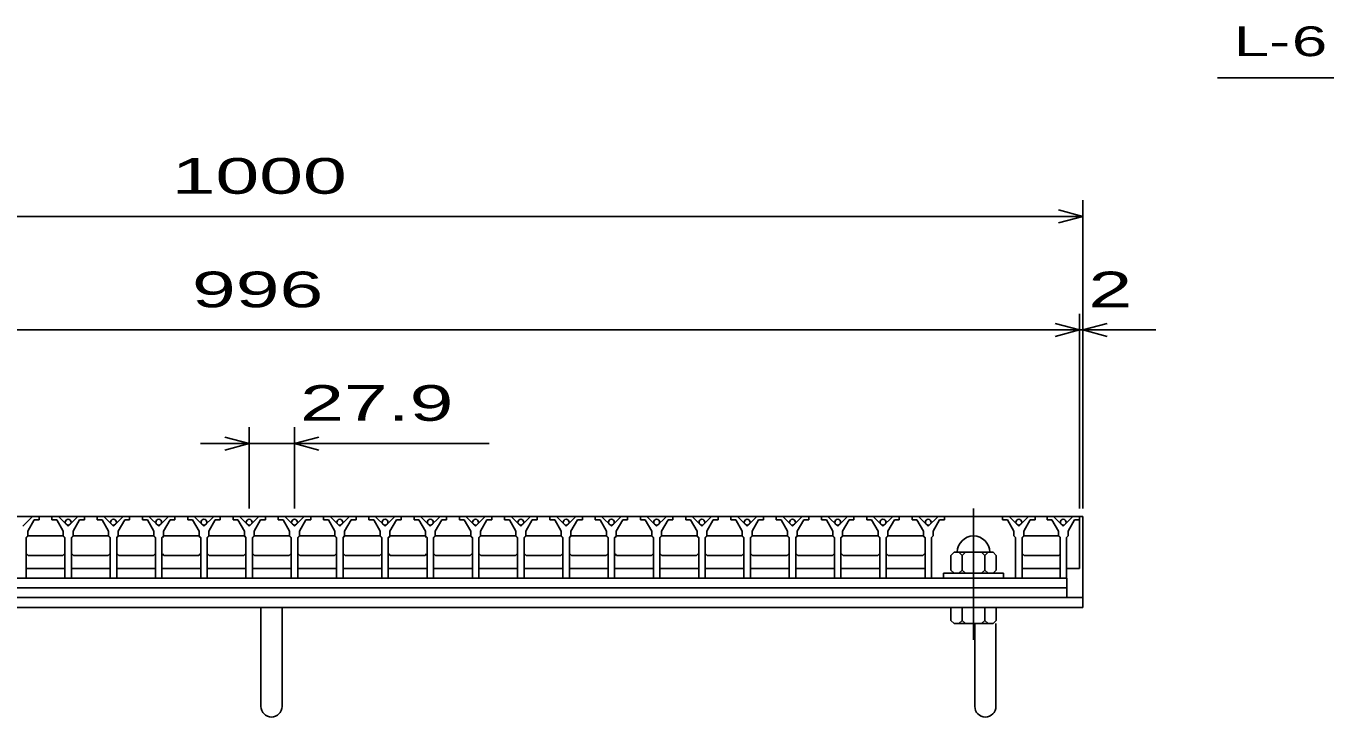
# Model space of a CAD drawing. Units: millimetres, scale not verified. Extents: x -1820 to 1731, y -1282 to 1054.
# Drawn here: x -1001 to -201, y -621 to -195 of the extents above; entities that cross this region are included whole.
import ezdxf
from ezdxf.enums import TextEntityAlignment as Align

# ---------------------------------------------------------------- set-up
doc = ezdxf.new("R2010")
doc.units = ezdxf.units.MM
doc.header["$LTSCALE"] = 10
doc.linetypes.add('CHAIN', pattern=[18.5, 12, -1.5, 3.5, -1.5])
for name, color, linetype, lineweight in [('16', 3, 'Continuous', 25), ('19', 6, 'Continuous', 25), ('22', 2, 'Continuous', 25)]:
    doc.layers.add(name, color=color, linetype=linetype, lineweight=lineweight)
doc.styles.add('ベクトル', font='')
doc.styles.get('ベクトル').set_extended_font_data('ベクトル')

msp = doc.modelspace()

# ---------------------------------------------------------------- linework, layer by layer
at = {"layer": '16', "linetype": 'CHAIN'}
msp.add_line((-417.3, -492), (-417.3, -573), dxfattribs=at)
at = {"layer": '16'}
for p, q in [((-1348, -497), (-352, -497)), ((-997.2, -497), (-1003.2, -503)), ((-1000.2, -506), (-996.2, -499)), ((-993.2, -497), (-997.2, -497)), ((-996.2, -499), (-993.2, -499)), ((-993.2, -499), (-993.2, -497)), ((-985.3, -497), (-985.3, -499)), ((-981.3, -497), (-985.3, -497)), ((-985.3, -499), (-982.3, -499)), ((-982.3, -499), (-978.3, -506)), ((-975.3, -503), (-981.3, -497)), ((-969.3, -497), (-975.3, -503)), ((-972.3, -506), (-968.3, -499)), ((-965.3, -497), (-969.3, -497)), ((-968.3, -499), (-965.3, -499)), ((-965.3, -499), (-965.3, -497)), ((-957.4, -497), (-957.4, -499)), ((-953.4, -497), (-957.4, -497)), ((-957.4, -499), (-954.4, -499)), ((-954.4, -499), (-950.4, -506)), ((-947.4, -503), (-953.4, -497)), ((-941.4, -497), (-947.4, -503)), ((-944.4, -506), (-940.4, -499)), ((-937.4, -497), (-941.4, -497)), ((-940.4, -499), (-937.4, -499)), ((-937.4, -499), (-937.4, -497)), ((-929.5, -497), (-929.5, -499)), ((-925.5, -497), (-929.5, -497)), ((-929.5, -499), (-926.5, -499)), ((-926.5, -499), (-922.5, -506)), ((-919.5, -503), (-925.5, -497)), ((-913.5, -497), (-919.5, -503)), ((-916.5, -506), (-912.5, -499)), ((-909.5, -497), (-913.5, -497)), ((-912.5, -499), (-909.5, -499)), ((-909.5, -499), (-909.5, -497)), ((-901.6, -497), (-901.6, -499)), ((-897.6, -497), (-901.6, -497)), ((-901.6, -499), (-898.6, -499)), ((-898.6, -499), (-894.6, -506)), ((-891.6, -503), (-897.6, -497)), ((-885.6, -497), (-891.6, -503)), ((-888.6, -506), (-884.6, -499)), ((-881.6, -497), (-885.6, -497)), ((-884.6, -499), (-881.6, -499)), ((-881.6, -499), (-881.6, -497)), ((-873.7, -497), (-873.7, -499)), ((-869.7, -497), (-873.7, -497)), ((-873.7, -499), (-870.7, -499)), ((-870.7, -499), (-866.7, -506)), ((-863.7, -503), (-869.7, -497)), ((-857.7, -497), (-863.7, -503)), ((-860.7, -506), (-856.7, -499)), ((-853.7, -497), (-857.7, -497)), ((-856.7, -499), (-853.7, -499)), ((-853.7, -499), (-853.7, -497)), ((-845.8, -497), (-845.8, -499)), ((-841.8, -497), (-845.8, -497)), ((-845.8, -499), (-842.8, -499)), ((-842.8, -499), (-838.8, -506)), ((-835.8, -503), (-841.8, -497)), ((-829.8, -497), (-835.8, -503)), ((-832.8, -506), (-828.8, -499)), ((-825.8, -497), (-829.8, -497)), ((-828.8, -499), (-825.8, -499)), ((-825.8, -499), (-825.8, -497)), ((-817.9, -497), (-817.9, -499)), ((-813.9, -497), (-817.9, -497)), ((-817.9, -499), (-814.9, -499)), ((-814.9, -499), (-810.9, -506)), ((-807.9, -503), (-813.9, -497)), ((-801.9, -497), (-807.9, -503)), ((-804.9, -506), (-800.9, -499)), ((-797.9, -497), (-801.9, -497)), ((-800.9, -499), (-797.9, -499)), ((-797.9, -499), (-797.9, -497)), ((-790, -497), (-790, -499)), ((-786, -497), (-790, -497)), ((-790, -499), (-787, -499)), ((-787, -499), (-783, -506)), ((-780, -503), (-786, -497)), ((-774, -497), (-780, -503)), ((-777, -506), (-773, -499)), ((-770, -497), (-774, -497)), ((-773, -499), (-770, -499)), ((-770, -499), (-770, -497)), ((-762.1, -497), (-762.1, -499)), ((-758.1, -497), (-762.1, -497)), ((-762.1, -499), (-759.1, -499)), ((-759.1, -499), (-755.1, -506)), ((-752.1, -503), (-758.1, -497)), ((-746.1, -497), (-752.1, -503)), ((-749.1, -506), (-745.1, -499)), ((-742.1, -497), (-746.1, -497)), ((-745.1, -499), (-742.1, -499)), ((-742.1, -499), (-742.1, -497)), ((-734.2, -497), (-734.2, -499)), ((-730.2, -497), (-734.2, -497)), ((-734.2, -499), (-731.2, -499)), ((-731.2, -499), (-727.2, -506)), ((-724.2, -503), (-730.2, -497)), ((-718.2, -497), (-724.2, -503)), ((-721.2, -506), (-717.2, -499)), ((-714.2, -497), (-718.2, -497)), ((-717.2, -499), (-714.2, -499)), ((-714.2, -499), (-714.2, -497)), ((-706.3, -497), (-706.3, -499)), ((-702.3, -497), (-706.3, -497)), ((-706.3, -499), (-703.3, -499)), ((-703.3, -499), (-699.3, -506)), ((-696.3, -503), (-702.3, -497)), ((-690.3, -497), (-696.3, -503)), ((-693.3, -506), (-689.3, -499)), ((-686.3, -497), (-690.3, -497)), ((-689.3, -499), (-686.3, -499)), ((-686.3, -499), (-686.3, -497)), ((-678.4, -497), (-678.4, -499)), ((-674.4, -497), (-678.4, -497)), ((-678.4, -499), (-675.4, -499)), ((-675.4, -499), (-671.4, -506)), ((-668.4, -503), (-674.4, -497)), ((-662.4, -497), (-668.4, -503)), ((-665.4, -506), (-661.4, -499)), ((-658.4, -497), (-662.4, -497)), ((-661.4, -499), (-658.4, -499)), ((-658.4, -499), (-658.4, -497)), ((-650.5, -497), (-650.5, -499)), ((-646.5, -497), (-650.5, -497)), ((-650.5, -499), (-647.5, -499)), ((-647.5, -499), (-643.5, -506)), ((-640.5, -503), (-646.5, -497)), ((-634.5, -497), (-640.5, -503)), ((-637.5, -506), (-633.5, -499)), ((-630.5, -497), (-634.5, -497)), ((-633.5, -499), (-630.5, -499)), ((-630.5, -499), (-630.5, -497)), ((-622.6, -497), (-622.6, -499)), ((-618.6, -497), (-622.6, -497)), ((-622.6, -499), (-619.6, -499)), ((-619.6, -499), (-615.6, -506)), ((-612.6, -503), (-618.6, -497)), ((-606.6, -497), (-612.6, -503)), ((-609.6, -506), (-605.6, -499)), ((-602.6, -497), (-606.6, -497)), ((-605.6, -499), (-602.6, -499)), ((-602.6, -499), (-602.6, -497)), ((-594.7, -497), (-594.7, -499)), ((-590.7, -497), (-594.7, -497)), ((-594.7, -499), (-591.7, -499)), ((-591.7, -499), (-587.7, -506)), ((-584.7, -503), (-590.7, -497)), ((-578.7, -497), (-584.7, -503)), ((-581.7, -506), (-577.7, -499)), ((-574.7, -497), (-578.7, -497)), ((-577.7, -499), (-574.7, -499)), ((-574.7, -499), (-574.7, -497)), ((-566.8, -497), (-566.8, -499)), ((-562.8, -497), (-566.8, -497)), ((-566.8, -499), (-563.8, -499)), ((-563.8, -499), (-559.8, -506)), ((-556.8, -503), (-562.8, -497)), ((-550.8, -497), (-556.8, -503)), ((-553.8, -506), (-549.8, -499)), ((-546.8, -497), (-550.8, -497)), ((-549.8, -499), (-546.8, -499)), ((-546.8, -499), (-546.8, -497)), ((-538.9, -497), (-538.9, -499)), ((-534.9, -497), (-538.9, -497)), ((-538.9, -499), (-535.9, -499)), ((-535.9, -499), (-531.9, -506)), ((-528.9, -503), (-534.9, -497)), ((-522.9, -497), (-528.9, -503)), ((-525.9, -506), (-521.9, -499)), ((-518.9, -497), (-522.9, -497)), ((-521.9, -499), (-518.9, -499)), ((-518.9, -499), (-518.9, -497)), ((-511, -497), (-511, -499)), ((-507, -497), (-511, -497)), ((-511, -499), (-508, -499)), ((-508, -499), (-504, -506)), ((-501, -503), (-507, -497)), ((-495, -497), (-501, -503)), ((-498, -506), (-494, -499)), ((-491, -497), (-495, -497)), ((-494, -499), (-491, -499)), ((-491, -499), (-491, -497)), ((-483.1, -497), (-483.1, -499)), ((-479.1, -497), (-483.1, -497)), ((-483.1, -499), (-480.1, -499)), ((-480.1, -499), (-476.1, -506)), ((-473.1, -503), (-479.1, -497)), ((-467.1, -497), (-473.1, -503)), ((-470.1, -506), (-466.1, -499)), ((-463.1, -497), (-467.1, -497)), ((-466.1, -499), (-463.1, -499)), ((-463.1, -499), (-463.1, -497)), ((-455.2, -497), (-455.2, -499)), ((-451.2, -497), (-455.2, -497)), ((-455.2, -499), (-452.2, -499)), ((-452.2, -499), (-448.2, -506)), ((-445.2, -503), (-451.2, -497)), ((-439.2, -497), (-445.2, -503)), ((-442.2, -506), (-438.2, -499)), ((-435.2, -497), (-439.2, -497)), ((-438.2, -499), (-435.2, -499)), ((-435.2, -499), (-435.2, -497)), ((-399.4, -497), (-399.4, -499)), ((-395.4, -497), (-399.4, -497)), ((-399.4, -499), (-396.4, -499)), ((-396.4, -499), (-392.4, -506)), ((-389.4, -503), (-395.4, -497)), ((-383.4, -497), (-389.4, -503)), ((-386.4, -506), (-382.4, -499)), ((-379.4, -497), (-383.4, -497)), ((-382.4, -499), (-379.4, -499)), ((-379.4, -499), (-379.4, -497)), ((-372, -497), (-372, -499)), ((-368, -497), (-372, -497)), ((-372, -499), (-369, -499)), ((-369, -499), (-365, -506)), ((-362, -503), (-368, -497)), ((-356, -497), (-362, -503)), ((-359, -506), (-355, -499)), ((-352, -497), (-356, -497)), ((-355, -499), (-352, -499)), ((-352, -499), (-352, -497)), ((-352, -529), (-352, -497)), ((-1001.2, -510), (-1000.2, -509)), ((-1001.2, -535), (-1001.2, -510)), ((-1000.95, -510), (-999.95, -509)), ((-1000.2, -509), (-1000.2, -506)), ((-999.95, -509), (-978.55, -509)), ((-978.55, -509), (-977.55, -510)), ((-978.3, -506), (-978.3, -509)), ((-978.3, -509), (-977.3, -510)), ((-977.3, -510), (-977.3, -535)), ((-973.3, -510), (-972.3, -509)), ((-973.3, -535), (-973.3, -510)), ((-973.05, -510), (-972.05, -509)), ((-972.3, -509), (-972.3, -506)), ((-972.05, -509), (-950.65, -509)), ((-950.65, -509), (-949.65, -510)), ((-950.4, -506), (-950.4, -509)), ((-950.4, -509), (-949.4, -510)), ((-949.4, -510), (-949.4, -535)), ((-945.4, -510), (-944.4, -509)), ((-945.4, -535), (-945.4, -510)), ((-945.15, -510), (-944.15, -509)), ((-944.4, -509), (-944.4, -506)), ((-944.15, -509), (-922.75, -509)), ((-922.75, -509), (-921.75, -510)), ((-922.5, -506), (-922.5, -509)), ((-922.5, -509), (-921.5, -510)), ((-921.5, -510), (-921.5, -535)), ((-917.5, -510), (-916.5, -509)), ((-917.5, -535), (-917.5, -510)), ((-917.25, -510), (-916.25, -509)), ((-916.5, -509), (-916.5, -506)), ((-916.25, -509), (-894.85, -509)), ((-894.85, -509), (-893.85, -510)), ((-894.6, -506), (-894.6, -509)), ((-894.6, -509), (-893.6, -510)), ((-893.6, -510), (-893.6, -535)), ((-889.6, -510), (-888.6, -509)), ((-889.6, -535), (-889.6, -510)), ((-889.35, -510), (-888.35, -509)), ((-888.6, -509), (-888.6, -506)), ((-888.35, -509), (-866.95, -509)), ((-866.95, -509), (-865.95, -510)), ((-866.7, -506), (-866.7, -509)), ((-866.7, -509), (-865.7, -510)), ((-865.7, -510), (-865.7, -535)), ((-861.7, -510), (-860.7, -509)), ((-861.7, -535), (-861.7, -510)), ((-861.45, -510), (-860.45, -509)), ((-860.7, -509), (-860.7, -506)), ((-860.45, -509), (-839.05, -509)), ((-839.05, -509), (-838.05, -510)), ((-838.8, -506), (-838.8, -509)), ((-838.8, -509), (-837.8, -510)), ((-837.8, -510), (-837.8, -535)), ((-833.8, -510), (-832.8, -509)), ((-833.8, -535), (-833.8, -510)), ((-833.55, -510), (-832.55, -509)), ((-832.8, -509), (-832.8, -506)), ((-832.55, -509), (-811.15, -509)), ((-811.15, -509), (-810.15, -510)), ((-810.9, -506), (-810.9, -509)), ((-810.9, -509), (-809.9, -510)), ((-809.9, -510), (-809.9, -535)), ((-805.9, -510), (-804.9, -509)), ((-805.9, -535), (-805.9, -510)), ((-805.65, -510), (-804.65, -509)), ((-804.9, -509), (-804.9, -506)), ((-804.65, -509), (-783.25, -509)), ((-783.25, -509), (-782.25, -510)), ((-783, -506), (-783, -509)), ((-783, -509), (-782, -510)), ((-782, -510), (-782, -535)), ((-778, -510), (-777, -509)), ((-778, -535), (-778, -510)), ((-777.75, -510), (-776.75, -509)), ((-777, -509), (-777, -506)), ((-776.75, -509), (-755.35, -509)), ((-755.35, -509), (-754.35, -510)), ((-755.1, -506), (-755.1, -509)), ((-755.1, -509), (-754.1, -510)), ((-754.1, -510), (-754.1, -535)), ((-750.1, -510), (-749.1, -509)), ((-750.1, -535), (-750.1, -510)), ((-749.85, -510), (-748.85, -509)), ((-749.1, -509), (-749.1, -506)), ((-748.85, -509), (-727.45, -509)), ((-727.45, -509), (-726.45, -510)), ((-727.2, -506), (-727.2, -509)), ((-727.2, -509), (-726.2, -510)), ((-726.2, -510), (-726.2, -535)), ((-722.2, -510), (-721.2, -509)), ((-722.2, -535), (-722.2, -510)), ((-721.95, -510), (-720.95, -509)), ((-721.2, -509), (-721.2, -506)), ((-720.95, -509), (-699.55, -509)), ((-699.55, -509), (-698.55, -510)), ((-699.3, -506), (-699.3, -509)), ((-699.3, -509), (-698.3, -510)), ((-698.3, -510), (-698.3, -535)), ((-694.3, -510), (-693.3, -509)), ((-694.3, -535), (-694.3, -510)), ((-694.05, -510), (-693.05, -509)), ((-693.3, -509), (-693.3, -506)), ((-693.05, -509), (-671.65, -509)), ((-671.65, -509), (-670.65, -510)), ((-671.4, -506), (-671.4, -509)), ((-671.4, -509), (-670.4, -510)), ((-670.4, -510), (-670.4, -535)), ((-666.4, -510), (-665.4, -509)), ((-666.4, -535), (-666.4, -510)), ((-666.15, -510), (-665.15, -509)), ((-665.4, -509), (-665.4, -506)), ((-665.15, -509), (-643.75, -509)), ((-643.75, -509), (-642.75, -510)), ((-643.5, -506), (-643.5, -509)), ((-643.5, -509), (-642.5, -510)), ((-642.5, -510), (-642.5, -535)), ((-638.5, -510), (-637.5, -509)), ((-638.5, -535), (-638.5, -510)), ((-638.25, -510), (-637.25, -509)), ((-637.5, -509), (-637.5, -506)), ((-637.25, -509), (-615.85, -509)), ((-615.85, -509), (-614.85, -510)), ((-615.6, -506), (-615.6, -509)), ((-615.6, -509), (-614.6, -510)), ((-614.6, -510), (-614.6, -535)), ((-610.6, -510), (-609.6, -509)), ((-610.6, -535), (-610.6, -510)), ((-610.35, -510), (-609.35, -509)), ((-609.6, -509), (-609.6, -506)), ((-609.35, -509), (-587.95, -509)), ((-587.95, -509), (-586.95, -510)), ((-587.7, -506), (-587.7, -509)), ((-587.7, -509), (-586.7, -510)), ((-586.7, -510), (-586.7, -535)), ((-582.7, -510), (-581.7, -509)), ((-582.7, -535), (-582.7, -510)), ((-582.45, -510), (-581.45, -509)), ((-581.7, -509), (-581.7, -506)), ((-581.45, -509), (-560.05, -509)), ((-560.05, -509), (-559.05, -510)), ((-559.8, -506), (-559.8, -509)), ((-559.8, -509), (-558.8, -510)), ((-558.8, -510), (-558.8, -535)), ((-554.8, -510), (-553.8, -509)), ((-554.8, -535), (-554.8, -510)), ((-554.55, -510), (-553.55, -509)), ((-553.8, -509), (-553.8, -506)), ((-553.55, -509), (-532.15, -509)), ((-532.15, -509), (-531.15, -510)), ((-531.9, -506), (-531.9, -509)), ((-531.9, -509), (-530.9, -510)), ((-530.9, -510), (-530.9, -535)), ((-526.9, -510), (-525.9, -509)), ((-526.9, -535), (-526.9, -510)), ((-526.65, -510), (-525.65, -509)), ((-525.9, -509), (-525.9, -506)), ((-525.65, -509), (-504.25, -509)), ((-504.25, -509), (-503.25, -510)), ((-504, -506), (-504, -509)), ((-504, -509), (-503, -510)), ((-503, -510), (-503, -535)), ((-499, -510), (-498, -509)), ((-499, -535), (-499, -510)), ((-498.75, -510), (-497.75, -509)), ((-498, -509), (-498, -506)), ((-497.75, -509), (-476.35, -509)), ((-476.35, -509), (-475.35, -510)), ((-476.1, -506), (-476.1, -509)), ((-476.1, -509), (-475.1, -510)), ((-475.1, -510), (-475.1, -535)), ((-471.1, -510), (-470.1, -509)), ((-471.1, -535), (-471.1, -510)), ((-470.85, -510), (-469.85, -509)), ((-470.1, -509), (-470.1, -506)), ((-469.85, -509), (-448.45, -509)), ((-448.45, -509), (-447.45, -510)), ((-448.2, -506), (-448.2, -509)), ((-448.2, -509), (-447.2, -510)), ((-447.2, -510), (-447.2, -535)), ((-443.2, -510), (-442.2, -509)), ((-443.2, -535), (-443.2, -510)), ((-442.2, -509), (-442.2, -506)), ((-392.4, -506), (-392.4, -509)), ((-392.4, -509), (-391.4, -510)), ((-391.4, -510), (-391.4, -535)), ((-387.4, -510), (-386.4, -509)), ((-387.4, -535), (-387.4, -510)), ((-387.15, -510), (-386.15, -509)), ((-386.4, -509), (-386.4, -506)), ((-386.15, -509), (-364.75, -509)), ((-365, -506), (-365, -509)), ((-365, -509), (-364, -510)), ((-364.75, -509), (-363.75, -510)), ((-364, -510), (-364, -535)), ((-360, -510), (-359, -509)), ((-360, -535), (-360, -510)), ((-359, -509), (-359, -506)), ((-999.95, -521), (-1000.95, -520)), ((-977.55, -520), (-978.55, -521)), ((-972.05, -521), (-973.05, -520)), ((-949.65, -520), (-950.65, -521)), ((-944.15, -521), (-945.15, -520)), ((-921.75, -520), (-922.75, -521)), ((-916.25, -521), (-917.25, -520)), ((-893.85, -520), (-894.85, -521)), ((-888.35, -521), (-889.35, -520)), ((-865.95, -520), (-866.95, -521)), ((-860.45, -521), (-861.45, -520)), ((-838.05, -520), (-839.05, -521)), ((-832.55, -521), (-833.55, -520)), ((-810.15, -520), (-811.15, -521)), ((-804.65, -521), (-805.65, -520)), ((-782.25, -520), (-783.25, -521)), ((-776.75, -521), (-777.75, -520)), ((-754.35, -520), (-755.35, -521)), ((-748.85, -521), (-749.85, -520)), ((-726.45, -520), (-727.45, -521)), ((-720.95, -521), (-721.95, -520)), ((-698.55, -520), (-699.55, -521)), ((-693.05, -521), (-694.05, -520)), ((-670.65, -520), (-671.65, -521)), ((-665.15, -521), (-666.15, -520)), ((-642.75, -520), (-643.75, -521)), ((-637.25, -521), (-638.25, -520)), ((-614.85, -520), (-615.85, -521)), ((-609.35, -521), (-610.35, -520)), ((-586.95, -520), (-587.95, -521)), ((-581.45, -521), (-582.45, -520)), ((-559.05, -520), (-560.05, -521)), ((-553.55, -521), (-554.55, -520)), ((-531.15, -520), (-532.15, -521)), ((-525.65, -521), (-526.65, -520)), ((-503.25, -520), (-504.25, -521)), ((-497.75, -521), (-498.75, -520)), ((-475.35, -520), (-476.35, -521)), ((-469.85, -521), (-470.85, -520)), ((-447.45, -520), (-448.45, -521)), ((-429.3, -519), (-431.3, -521)), ((-405.3, -519), (-429.3, -519)), ((-424.3, -521), (-426.3, -519)), ((-422.3, -519), (-424.3, -521)), ((-410.3, -521), (-412.3, -519)), ((-408.3, -519), (-410.3, -521)), ((-403.3, -521), (-405.3, -519)), ((-386.15, -521), (-387.15, -520)), ((-363.75, -520), (-364.75, -521)), ((-978.55, -521), (-999.95, -521)), ((-950.65, -521), (-972.05, -521)), ((-922.75, -521), (-944.15, -521)), ((-894.85, -521), (-916.25, -521)), ((-866.95, -521), (-888.35, -521)), ((-839.05, -521), (-860.45, -521)), ((-811.15, -521), (-832.55, -521)), ((-783.25, -521), (-804.65, -521)), ((-755.35, -521), (-776.75, -521)), ((-727.45, -521), (-748.85, -521)), ((-699.55, -521), (-720.95, -521)), ((-671.65, -521), (-693.05, -521)), ((-643.75, -521), (-665.15, -521)), ((-615.85, -521), (-637.25, -521)), ((-587.95, -521), (-609.35, -521)), ((-560.05, -521), (-581.45, -521)), ((-532.15, -521), (-553.55, -521)), ((-504.25, -521), (-525.65, -521)), ((-476.35, -521), (-497.75, -521)), ((-448.45, -521), (-469.85, -521)), ((-431.3, -521), (-431.3, -530)), ((-424.3, -530), (-424.3, -521)), ((-410.3, -530), (-410.3, -521)), ((-403.3, -530), (-403.3, -521)), ((-364.75, -521), (-386.15, -521)), ((-1340.25, -535), (-359.75, -535)), ((-1005.2, -535), (-1001.2, -535)), ((-1000.95, -529), (-977.55, -529)), ((-977.3, -535), (-973.3, -535)), ((-973.05, -529), (-949.65, -529)), ((-949.4, -535), (-945.4, -535)), ((-945.15, -529), (-921.75, -529)), ((-921.5, -535), (-917.5, -535)), ((-917.25, -529), (-893.85, -529)), ((-893.6, -535), (-889.6, -535)), ((-889.35, -529), (-865.95, -529)), ((-865.7, -535), (-861.7, -535)), ((-861.45, -529), (-838.05, -529)), ((-837.8, -535), (-833.8, -535)), ((-833.55, -529), (-810.15, -529)), ((-809.9, -535), (-805.9, -535)), ((-805.65, -529), (-782.25, -529)), ((-782, -535), (-778, -535)), ((-777.75, -529), (-754.35, -529)), ((-754.1, -535), (-750.1, -535)), ((-749.85, -529), (-726.45, -529)), ((-726.2, -535), (-722.2, -535)), ((-721.95, -529), (-698.55, -529)), ((-698.3, -535), (-694.3, -535)), ((-694.05, -529), (-670.65, -529)), ((-670.4, -535), (-666.4, -535)), ((-666.15, -529), (-642.75, -529)), ((-642.5, -535), (-638.5, -535)), ((-638.25, -529), (-614.85, -529)), ((-614.6, -535), (-610.6, -535)), ((-610.35, -529), (-586.95, -529)), ((-586.7, -535), (-582.7, -535)), ((-582.45, -529), (-559.05, -529)), ((-558.8, -535), (-554.8, -535)), ((-554.55, -529), (-531.15, -529)), ((-530.9, -535), (-526.9, -535)), ((-526.65, -529), (-503.25, -529)), ((-503, -535), (-499, -535)), ((-498.75, -529), (-475.35, -529)), ((-475.1, -535), (-471.1, -535)), ((-470.85, -529), (-447.45, -529)), ((-447.2, -535), (-443.2, -535)), ((-435.8, -535), (-435.8, -532)), ((-435.8, -532), (-398.8, -532)), ((-398.8, -535), (-435.8, -535)), ((-431.3, -530), (-429.3, -532)), ((-426.3, -532), (-424.3, -530)), ((-424.3, -530), (-422.3, -532)), ((-412.3, -532), (-410.3, -530)), ((-410.3, -530), (-408.3, -532)), ((-405.3, -532), (-403.3, -530)), ((-398.8, -532), (-398.8, -535)), ((-391.4, -535), (-387.4, -535)), ((-387.15, -529), (-364.25, -529)), ((-364, -535), (-360, -535)), ((-359.75, -529), (-352, -529)), ((-359.75, -535), (-359.75, -541)), ((-359.75, -541), (-1340.25, -541)), ((-359.75, -547), (-359.75, -541)), ((-1340.25, -547), (-359.75, -547))]:
    msp.add_line(p, q, dxfattribs=at)
for centre in [(-975.3, -500.5), (-947.4, -500.5), (-919.5, -500.5), (-891.6, -500.5), (-863.7, -500.5), (-835.8, -500.5), (-807.9, -500.5), (-780, -500.5), (-752.1, -500.5), (-724.2, -500.5), (-696.3, -500.5), (-668.4, -500.5), (-640.5, -500.5), (-612.6, -500.5), (-584.7, -500.5), (-556.8, -500.5), (-528.9, -500.5), (-501, -500.5), (-473.1, -500.5), (-445.2, -500.5), (-389.4, -500.5), (-362, -500.5)]:
    msp.add_circle(centre, 1.8, dxfattribs=at)
msp.add_arc((-417.3, -519), 10, 0, 180, dxfattribs=at)
at = {"layer": '19'}
for p, q in [((-352, -497), (-350, -497)), ((-350, -497), (-350, -547)), ((-1350, -547), (-350, -547)), ((-350, -547), (-350, -553)), ((-350, -553), (-1350, -553)), ((-856.5, -614.11), (-856.5, -553)), ((-843.5, -614.11), (-843.5, -553)), ((-431.3, -561), (-431.3, -553)), ((-431.3, -553), (-403.3, -553)), ((-424.3, -561), (-424.3, -553)), ((-410.3, -561), (-410.3, -553)), ((-403.3, -561), (-403.3, -553)), ((-431.3, -561), (-429.3, -563)), ((-429.3, -563), (-405.3, -563)), ((-424.3, -561), (-426.3, -563)), ((-422.3, -563), (-424.3, -561)), ((-416.5, -614.11), (-416.5, -563)), ((-410.3, -561), (-412.3, -563)), ((-408.3, -563), (-410.3, -561)), ((-405.3, -563), (-403.3, -561)), ((-403.5, -614.11), (-403.5, -563))]:
    msp.add_line(p, q, dxfattribs=at)
for centre in [(-850, -614.11), (-410, -614.11)]:
    msp.add_arc(centre, 6.5, 180, 0, dxfattribs=at)
at = {"layer": '22', "color": 4}
for p, q in [((-267, -226.5), (-67, -226.5)), ((-350, -492), (-350, -302)), ((-1350, -312), (-350, -312)), ((-350, -312), (-365, -308)), ((-365, -316), (-350, -312)), ((-352, -492), (-352, -372)), ((-350, -492), (-350, -372)), ((-1348, -382), (-352, -382)), ((-352, -382), (-367, -378)), ((-367, -386), (-352, -382)), ((-352, -382), (-350, -382)), ((-350, -382), (-335, -378)), ((-335, -386), (-350, -382)), ((-350, -382), (-305, -382)), ((-863.7, -452), (-878.7, -448)), ((-863.7, -492), (-863.7, -442)), ((-835.8, -442), (-835.8, -492)), ((-835.8, -452), (-820.8, -448)), ((-863.7, -452), (-893.7, -452)), ((-878.7, -456), (-863.7, -452)), ((-863.7, -452), (-835.8, -452)), ((-820.8, -456), (-835.8, -452)), ((-835.8, -452), (-715.8, -452))]:
    msp.add_line(p, q, dxfattribs=at)

# ---------------------------------------------------------------- texts
at = {"layer": '22', "style": 'ベクトル'}
for s, height, width, p in [('L-', 18.33, 1.6, (-257, -204)), (' 6 ', 18.33, 1.6, (-232, -204)), (' 1000 ', 21.99, 1.65, (-925, -287)), (' 996 ', 21.99, 1.65, (-912.5, -357)), (' 2 ', 21.99, 1.65, (-360, -357)), (' 27.9 ', 21.99, 1.65, (-845.8, -427))]:
    msp.add_text(s, height=height, dxfattribs=dict(at, width=width)).set_placement(p, align=Align.MIDDLE_LEFT)

doc.saveas('drawing.dxf')
